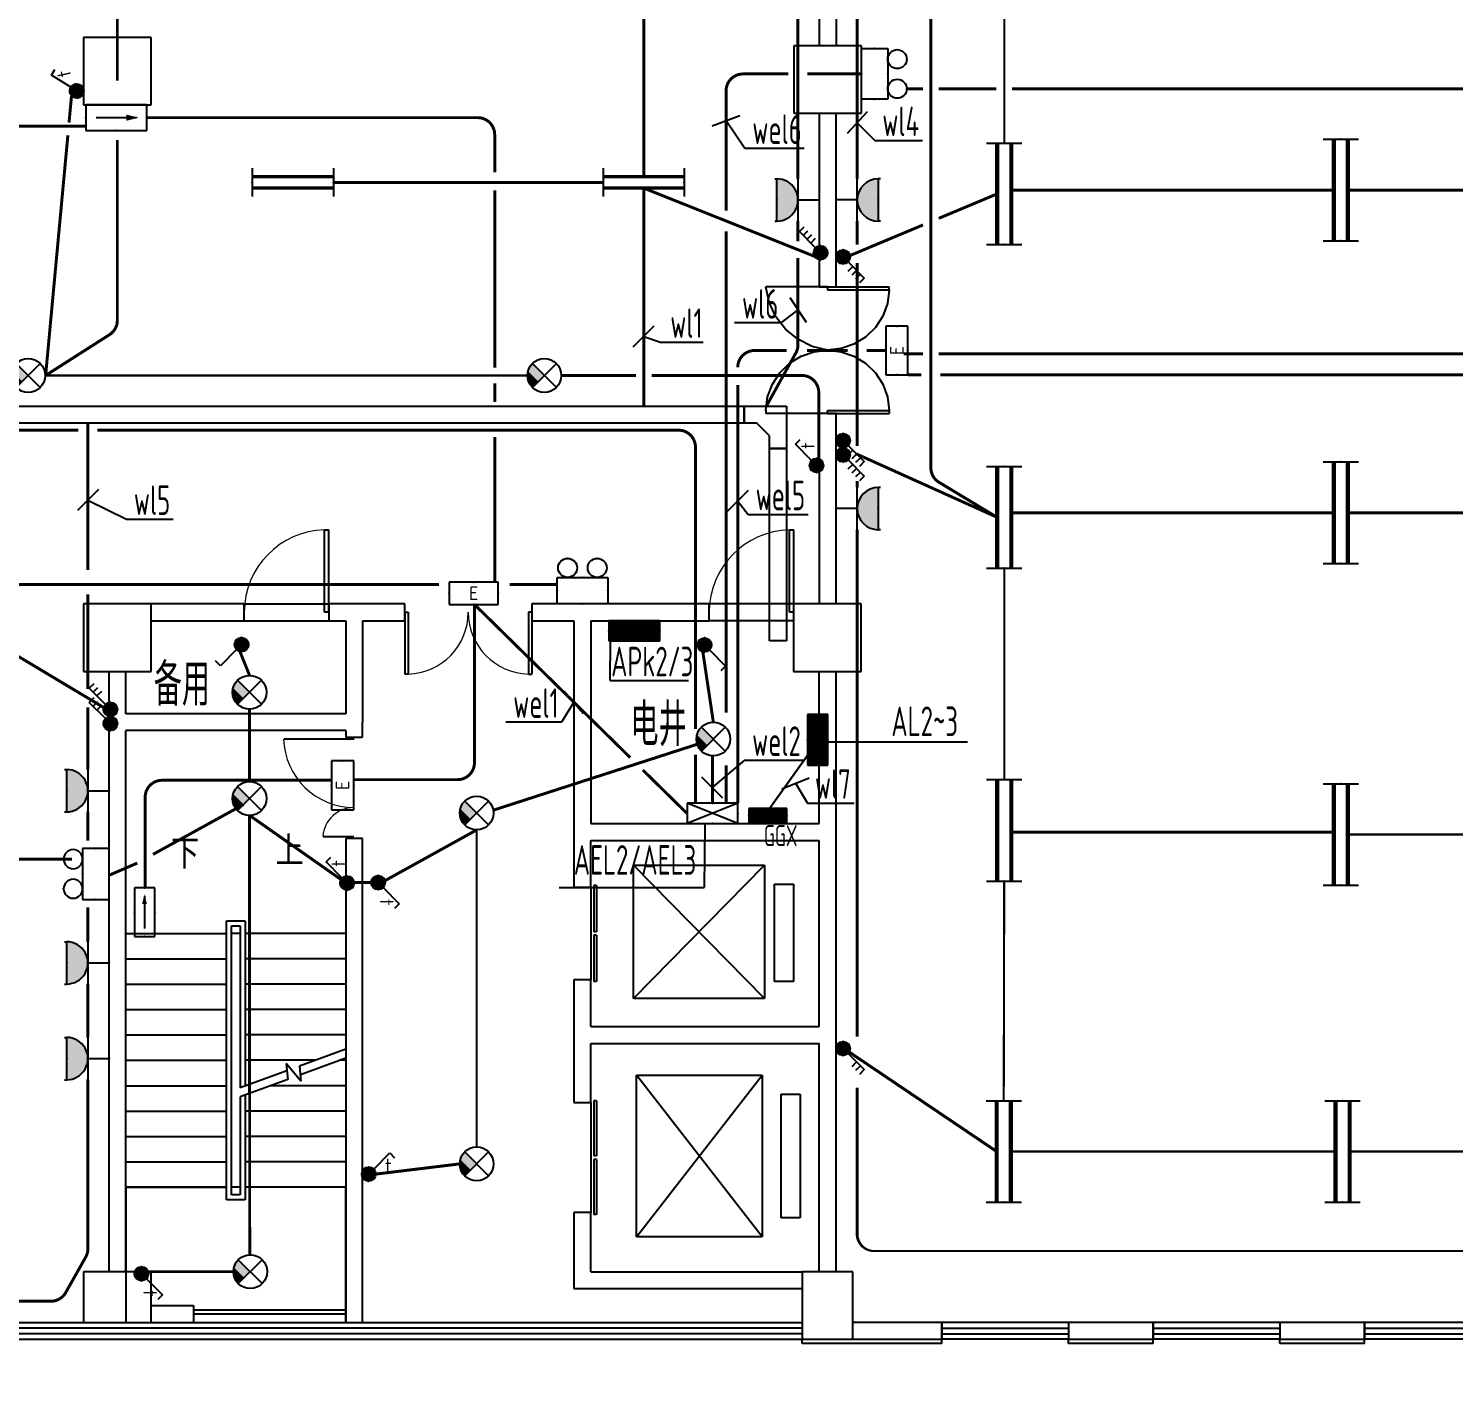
# Model space of a CAD drawing. Extents: x 2166032 to 5302137, y 581493 to 2416206.
# Drawn here: x 2490990 to 2507847, y 1124424 to 1140416 of the extents above; entities that cross this region are included whole.
import ezdxf
from ezdxf.enums import TextEntityAlignment as Align

# ---------------------------------------------------------------- set-up
doc = ezdxf.new("R2010")
doc.units = 0
doc.header["$LTSCALE"] = 1000
doc.header["$MEASUREMENT"] = 0
doc.linetypes.add('DASH', pattern=[0.35, 0.25, -0.1])
doc.linetypes.add('DASHEDX2', pattern=[1.5, 1, -0.5])
for name, color, linetype in [('3T_GLASS', 5, 'Continuous'), ('CABLETRAY', 4, 'Continuous'), ('COLUMN', 2, 'Continuous'), ('DIM-照明', 3, 'Continuous'), ('DIM-箱柜', 3, 'Continuous'), ('DIM_SYMB', 3, 'Continuous'), ('EQUIP-动力', 3, 'Continuous'), ('EQUIP-照明', 3, 'Continuous'), ('EQUIP-箱柜', 3, 'Continuous'), ('PUB_TEXT', 7, 'Continuous'), ('STAIR', 8, 'Continuous'), ('SURFACE', 8, 'Continuous'), ('TEL_TEXT', 7, 'Continuous'), ('WALL', 8, 'Continuous'), ('WINDOW', 8, 'Continuous'), ('WIRE-应急', 6, 'DASH'), ('WIRE-照明', 1, 'Continuous')]:
    doc.layers.add(name, color=color, linetype=linetype)
doc.styles.add('_TCH_DIM', font='tssdeng.shx', dxfattribs={"bigfont": 'tssdchn.shx'})
doc.styles.add('_TCH_LABEL', font='!tssdeng.shx', dxfattribs={"bigfont": '!tssdchn.shx'})
doc.styles.add('_TEL_DIM', font='@tssdeng.shx', dxfattribs={"width": 0.8, "height": 3.5, "bigfont": '!tssdchn.shx'})
doc.styles.get("Standard").update_dxf_attribs({"font": 'tssdeng.shx', "bigfont": 'tssdchn.shx'})
doc.styles.add('TSSD_REIN', font='tssdeng.shx', dxfattribs={"width": 0.7, "bigfont": 'tssdchn.shx'})

# ---------------------------------------------------------------- blocks, each defined once
blk = doc.blocks.new('*X38')
at = {"color": 0}
for p, q in [((-250, 33), (-83, 200)), ((-250, 68), (-118, 200)), ((-250, 104), (-154, 200)), ((-250, 139), (-189, 200)), ((-250, 174), (-224, 200)), ((-247, 0), (-47, 200)), ((-212, 0), (-12, 200)), ((-177, 0), (23, 200)), ((-141, 0), (59, 200)), ((-106, 0), (94, 200)), ((-71, 0), (129, 200)), ((-35, 0), (165, 200)), ((0, 0), (200, 200)), ((35, 0), (235, 200)), ((71, 0), (250, 179)), ((106, 0), (250, 144)), ((141, 0), (250, 109)), ((177, 0), (250, 73)), ((212, 0), (250, 38)), ((247, 0), (250, 3))]:
    blk.add_line(p, q, dxfattribs=at)
blk = doc.blocks.new('$equip$00001421')
for p, q in [((0.75, 0.6), (-0.75, 0.6)), ((-0.75, 0.6), (-0.75, 0)), ((0.75, 0), (0.75, 0.6)), ((-0.75, 0), (0.75, 0))]:
    blk.add_line(p, q)
at = {"const_width": 0.6}
blk.add_lwpolyline([(-0.75, 0.3), (0.75, 0.3)], dxfattribs=at)
for p in [(0, 0.6), (-0.75, 0.3), (0, 0), (0.75, 0.3)]:
    blk.add_point(p)
at = {"xscale": 0.00300000000061118, "yscale": 0.00300000000061118, "zscale": 0.003}
blk.add_blockref('*X38', (0, 0), dxfattribs=at)
at = {"style": '_TCH_LABEL', "flags": 9}
blk.add_attdef('A', (0, 0), '', height=0.00002, dxfattribs=at)
blk = doc.blocks.new('$equip$00001237')
for p, q in [((-0.5, 1.05), (-0.5, 1)), ((0.5, 1.05), (0.5, 1)), ((-0.5, 1), (0.5, 1)), ((0.5, 0.5), (-0.5, 0.5)), ((0, 0.5), (0, 0))]:
    blk.add_line(p, q)
blk.add_arc((0, 1), 0.5, 180, 0)
for p in [(0, 1), (-0.5, 0.5), (0.5, 0.5), (0, 0)]:
    blk.add_point(p)
for points in [[(0.433, 0.75), (-0.433, 0.75), (0.5, 1), (-0.5, 1)], [(0.25, 0.567), (-0.25, 0.567), (0.433, 0.75), (-0.433, 0.75)], [(0, 0.5), (0, 0.5), (0.25, 0.567), (-0.25, 0.567)]]:
    blk.add_solid(points)
at = {"flags": 9}
blk.add_attdef('A', (0, 0), '', height=0.00002, dxfattribs=at)
blk = doc.blocks.new('$equip$00001776')
for p, q in [((0.72, 0.66), (-0.72, 0.66)), ((-0.72, 0.66), (-0.72, 0)), ((0.72, 0), (0.72, 0.66)), ((-0.72, 0), (0.72, 0))]:
    blk.add_line(p, q)
for p in [(0, 0.66), (-0.72, 0.33), (0, 0), (0.72, 0.33)]:
    blk.add_point(p)
at = {"color": 7, "style": '_TEL_DIM'}
blk.add_attdef('$TEXT$', text='', height=0.4, dxfattribs=at).set_placement((0, 0.33), align=Align.MIDDLE_CENTER)
at = {"color": 7, "style": '_TEL_DIM', "flags": 1}
blk.add_attdef('A', text='', height=0.00002, dxfattribs=at).set_placement((0, 0), align=Align.MIDDLE_CENTER)
blk = doc.blocks.new('$equip_U$00000006')
at = {"color": 3}
for p, q in [((-0.6, 0.624), (0.6, 0.624)), ((-0.6, 0), (-0.6, 0.624)), ((0.6, 0.624), (0.6, 0)), ((0.6, 0), (-0.6, 0))]:
    blk.add_line(p, q, dxfattribs=at)
for centre in [(-0.35, 0.849), (0.35, 0.849)]:
    blk.add_circle(centre, 0.225, dxfattribs=at)
at = {"style": '_TEL_DIM', "flags": 1}
blk.add_attdef('A', text='', height=0.00002, dxfattribs=at).set_placement((0, 0), align=Align.MIDDLE_CENTER)
blk = doc.blocks.new('$equip_U$00000175(20081108-2321)')
for p in [(0, 0.624), (-0.6, 0.312), (0, 0), (0.6, 0.312)]:
    blk.add_point(p)
blk.add_blockref('$equip_U$00000006', (0, 0))
at = {"color": 7, "style": '_TEL_DIM', "flags": 1}
blk.add_attdef('A', text='', height=0.000025, dxfattribs=at).set_placement((0, 0), align=Align.MIDDLE_CENTER)
blk = doc.blocks.new('$equip_U$00000184(许虹剑)')
for p in [(-0.35, 1.074), (0.35, 1.074), (-0.6, 0.312), (0, 0), (0.6, 0.312)]:
    blk.add_point(p)
blk.add_blockref('$equip_U$00000175(20081108-2321)', (0, 0))
at = {"color": 7, "style": '_TEL_DIM', "flags": 1}
blk.add_attdef('A', text='', height=0.000025, dxfattribs=at).set_placement((0, 0), align=Align.MIDDLE_CENTER)
blk = doc.blocks.new('$equip_U$00000360(20081108-2321)')
at = {"ltscale": 5}
for p in [(-0.35, 1.074), (0.35, 1.074), (-0.6, 0.312), (0, 0), (0.6, 0.312)]:
    blk.add_point(p, dxfattribs=at)
blk.add_blockref('$equip_U$00000184(许虹剑)', (0, 0), dxfattribs=at)
at = {"color": 7, "style": '_TEL_DIM', "flags": 1}
blk.add_attdef('A', text='', height=0.000025, dxfattribs=at).set_placement((0, 0), align=Align.MIDDLE_CENTER)
blk = doc.blocks.new('$equip$00001160')
for p, q in [((-1.2, 0.417), (-1.2, -0.417)), ((1.2, 0.417), (1.2, -0.417)), ((-1.2, 0.167), (1.2, 0.167)), ((-1.2, -0.167), (1.2, -0.167))]:
    blk.add_line(p, q)
at = {"const_width": 0.1}
for points in [[(-1.2, 0.167), (1.2, 0.167)], [(-1.2, -0.167), (1.2, -0.167)]]:
    blk.add_lwpolyline(points, dxfattribs=at)
at = {"layer": 'EQUIP-照明'}
for p in [(-1.2, 0), (0, 0.167), (1.2, 0), (0, -0.167)]:
    blk.add_point(p, dxfattribs=at)
at = {"layer": 'EQUIP-照明', "flags": 9}
blk.add_attdef('A', (0, 0), '', height=0.00002, dxfattribs=at)
blk = doc.blocks.new('$equip$00001965')
for p, q in [((0.147, 0.356), (0.625, 0.833)), ((0.286, 0.494), (0.427, 0.353)), ((0.399, 0.607), (0.54, 0.466)), ((0.512, 0.72), (0.653, 0.579)), ((0.625, 0.833), (0.766, 0.692))]:
    blk.add_line(p, q)
blk.add_circle((0, 0.208), 0.208)
for p in [(-0.208, 0.208), (0, 0.417), (0, 0), (0.208, 0.208)]:
    blk.add_point(p)
for points in [[(-0.18, 0.312), (0.18, 0.312), (-0.208, 0.208), (0.208, 0.208)], [(-0.18, 0.104), (0.18, 0.104), (-0.208, 0.208), (0.208, 0.208)], [(-0.104, 0.389), (0.104, 0.389), (-0.18, 0.312), (0.18, 0.312)], [(-0.104, 0.028), (0.104, 0.028), (-0.18, 0.104), (0.18, 0.104)], [(0, 0.417), (0, 0.417), (-0.104, 0.389), (0.104, 0.389)], [(0, 0), (0, 0), (-0.104, 0.028), (0.104, 0.028)]]:
    blk.add_solid(points)
at = {"layer": 'TEL_TEXT', "style": '_TEL_DIM', "flags": 1}
blk.add_attdef('A', text='', height=0.00002, dxfattribs=at).set_placement((0, 0), align=Align.MIDDLE_CENTER)
blk = doc.blocks.new('$equip$00001964')
for p, q in [((0.147, 0.356), (0.625, 0.833)), ((0.399, 0.607), (0.54, 0.466)), ((0.512, 0.72), (0.653, 0.579)), ((0.625, 0.833), (0.766, 0.692))]:
    blk.add_line(p, q)
blk.add_circle((0, 0.208), 0.208)
for p in [(-0.208, 0.208), (0, 0.417), (0, 0), (0.208, 0.208)]:
    blk.add_point(p)
for points in [[(-0.18, 0.313), (0.18, 0.313), (-0.208, 0.208), (0.208, 0.208)], [(-0.18, 0.104), (0.18, 0.104), (-0.208, 0.208), (0.208, 0.208)], [(-0.104, 0.389), (0.104, 0.389), (-0.18, 0.313), (0.18, 0.313)], [(-0.104, 0.028), (0.104, 0.028), (-0.18, 0.104), (0.18, 0.104)], [(0, 0.417), (0, 0.417), (-0.104, 0.389), (0.104, 0.389)], [(0, 0), (0, 0), (-0.104, 0.028), (0.104, 0.028)]]:
    blk.add_solid(points)
at = {"layer": 'TEL_TEXT', "style": '_TEL_DIM', "flags": 1}
blk.add_attdef('A', text='', height=0.00002, dxfattribs=at).set_placement((0, 0), align=Align.MIDDLE_CENTER)
blk = doc.blocks.new('$equip$00001190')
for p, q in [((-0.354, 0.354), (0.354, -0.354)), ((-0.354, -0.354), (0.354, 0.354))]:
    blk.add_line(p, q)
blk.add_circle((0, 0), 0.5)
for points in [[(-0.177, -0.177), (-0.483, 0.129), (0, 0), (-0.354, 0.354)], [(-0.306, -0.306), (-0.483, -0.129), (-0.177, -0.177), (-0.483, 0.129)], [(-0.354, -0.354), (-0.354, -0.354), (-0.306, -0.306), (-0.483, -0.129)]]:
    blk.add_solid(points)
at = {"flags": 9}
blk.add_attdef('A', (0, 0), '', height=0.00002, dxfattribs=at)
blk = doc.blocks.new('$equip$00001424')
for p, q in [((-0.75, 0), (0.75, 0.6)), ((-0.75, 0.6), (0.75, 0)), ((0.75, 0.6), (-0.75, 0.6)), ((-0.75, 0.6), (-0.75, 0)), ((0.75, 0), (0.75, 0.6)), ((-0.75, 0), (0.75, 0))]:
    blk.add_line(p, q)
for p in [(0, 0.6), (-0.75, 0.3), (0, 0), (0.75, 0.3)]:
    blk.add_point(p)
at = {"style": '_TCH_LABEL', "flags": 9}
blk.add_attdef('A', (0, 0), '', height=0.00002, dxfattribs=at)
blk = doc.blocks.new('$equip$00001822')
for p, q in [((0.147, 0.356), (0.625, 0.833)), ((0.625, 0.833), (0.766, 0.692))]:
    blk.add_line(p, q)
blk.add_circle((0, 0.208), 0.208)
for p in [(-0.208, 0.208), (-0.015, 0.001), (0, 0.417), (0.208, 0.208)]:
    blk.add_point(p)
for points in [[(-0.18, 0.313), (0.18, 0.313), (-0.208, 0.208), (0.208, 0.208)], [(-0.18, 0.104), (0.18, 0.104), (-0.208, 0.208), (0.208, 0.208)], [(-0.104, 0.389), (0.104, 0.389), (-0.18, 0.313), (0.18, 0.313)], [(-0.104, 0.028), (0.104, 0.028), (-0.18, 0.104), (0.18, 0.104)], [(0, 0.417), (0, 0.417), (-0.104, 0.389), (0.104, 0.389)], [(0, 0), (0, 0), (-0.104, 0.028), (0.104, 0.028)]]:
    blk.add_solid(points)
at = {"color": 7, "style": '_TEL_DIM'}
blk.add_attdef('$TEXT$', text='', height=0.4, dxfattribs=at).set_placement((0.581, 0.465), align=Align.MIDDLE_CENTER)
at = {"color": 7, "style": '_TEL_DIM', "flags": 1}
blk.add_attdef('A', text='', height=0.00002, dxfattribs=at).set_placement((0, 0), align=Align.MIDDLE_CENTER)
blk = doc.blocks.new('$equip$00001962')
for p, q in [((0.147, 0.356), (0.625, 0.833)), ((0.625, 0.833), (0.766, 0.692))]:
    blk.add_line(p, q)
blk.add_circle((0, 0.208), 0.208)
for p in [(-0.208, 0.208), (0, 0.417), (0, 0), (0.208, 0.208)]:
    blk.add_point(p)
for points in [[(-0.18, 0.313), (0.18, 0.313), (-0.208, 0.208), (0.208, 0.208)], [(-0.18, 0.104), (0.18, 0.104), (-0.208, 0.208), (0.208, 0.208)], [(-0.104, 0.389), (0.104, 0.389), (-0.18, 0.313), (0.18, 0.313)], [(-0.104, 0.028), (0.104, 0.028), (-0.18, 0.104), (0.18, 0.104)], [(0, 0.417), (0, 0.417), (-0.104, 0.389), (0.104, 0.389)], [(0, 0), (0, 0), (-0.104, 0.028), (0.104, 0.028)]]:
    blk.add_solid(points)
at = {"layer": 'TEL_TEXT', "style": '_TEL_DIM', "flags": 1}
blk.add_attdef('A', text='', height=0.00002, dxfattribs=at).set_placement((0, 0), align=Align.MIDDLE_CENTER)
blk = doc.blocks.new('$equip$00001687')
for p, q in [((0.72, 0.6), (-0.72, 0.6)), ((-0.72, 0.6), (-0.72, 0)), ((0.72, 0), (0.72, 0.6)), ((-0.72, 0), (0.72, 0))]:
    blk.add_line(p, q)
at = {"color": 7}
blk.add_line((-0.48, 0.3), (0.48, 0.3), dxfattribs=at)
for p in [(0, 0.6), (-0.72, 0.3), (0, 0), (0.72, 0.3)]:
    blk.add_point(p)
blk.add_solid([(0.24, 0.228), (0.528, 0.3), (0.24, 0.372)])
at = {"layer": 'TEL_TEXT', "style": '_TEL_DIM', "flags": 1}
blk.add_attdef('A', text='', height=0.00002, dxfattribs=at).set_placement((0, 0), align=Align.MIDDLE_CENTER)
blk = doc.blocks.new('$equip$00001686')
for p, q in [((0.72, 0.6), (-0.72, 0.6)), ((-0.72, 0.6), (-0.72, 0)), ((0.72, 0), (0.72, 0.6)), ((-0.72, 0), (0.72, 0))]:
    blk.add_line(p, q)
at = {"color": 7}
blk.add_line((-0.48, 0.3), (0.48, 0.3), dxfattribs=at)
for p in [(0, 0.6), (-0.72, 0.3), (0, 0), (0.72, 0.3)]:
    blk.add_point(p)
blk.add_solid([(-0.24, 0.228), (-0.528, 0.3), (-0.24, 0.372)])
at = {"layer": 'TEL_TEXT', "style": '_TEL_DIM', "flags": 1}
blk.add_attdef('A', text='', height=0.00002, dxfattribs=at).set_placement((0, 0), align=Align.MIDDLE_CENTER)
blk = doc.blocks.new('$DorLib2D$00000001')
for p, q in [((0.45, 0.975), (0.5, 0.975)), ((0.45, 0), (0.45, 0.975)), ((0.5, 0), (0.5, 0.975)), ((0.5, 0), (0.45, 0))]:
    blk.add_line(p, q)
at = {"lineweight": 13}
blk.add_arc((0.475, 0), 0.975, 91.4693, 180, dxfattribs=at)
blk = doc.blocks.new('$DorLib2D$00000141')
at = {"color": 0}
for points in [[(-0.5, 0), (-0.5, 0.487)], [(-0.475, 0.487), (-0.5, 0.487)], [(-0.475, 0), (-0.475, 0.487)], [(-0.369, 0.473), (-0.475, 0.487)], [(-0.268, 0.435), (-0.369, 0.473)], [(0.369, 0.473), (0.268, 0.435)], [(0.475, 0.487), (0.369, 0.473)], [(0.475, 0), (0.475, 0.487)], [(0.475, 0.487), (0.5, 0.487)], [(0.5, 0), (0.5, 0.487)], [(-0.178, 0.377), (-0.268, 0.435)], [(-0.103, 0.3), (-0.178, 0.377)], [(0.178, 0.377), (0.103, 0.3)], [(0.268, 0.435), (0.178, 0.377)], [(-0.047, 0.208), (-0.103, 0.3)], [(0.103, 0.3), (0.047, 0.208)], [(-0.012, 0.107), (-0.047, 0.208)], [(0.047, 0.208), (0.012, 0.107)], [(0, 0), (-0.012, 0.107)], [(-0.012, -0.107), (0, 0)], [(0.012, 0.107), (0, 0)], [(-0.5, 0), (-0.475, 0)], [(0.5, 0), (0.475, 0)]]:
    blk.add_lwpolyline(points, dxfattribs=at)
at = {"color": 0, "linetype": 'DASHEDX2'}
for points in [[(0, 0), (0.03, -0.122), (0.086, -0.234), (0.165, -0.331), (0.264, -0.408), (0.378, -0.461), (0.5, -0.488)], [(-0.5, 0), (-0.5, -0.488)], [(-0.047, -0.208), (-0.012, -0.107)], [(0.5, 0), (0.5, -0.488)], [(-0.103, -0.3), (-0.047, -0.208)], [(-0.178, -0.377), (-0.103, -0.3)], [(-0.369, -0.473), (-0.268, -0.435)], [(-0.268, -0.435), (-0.178, -0.377)], [(-0.475, -0.488), (-0.5, -0.488)], [(-0.475, -0.487), (-0.369, -0.473)]]:
    blk.add_lwpolyline(points, dxfattribs=at)
blk = doc.blocks.new('$DorLib2D$00000002')
for p, q in [((-0.5, 0), (-0.5, 0.4875)), ((-0.475, 0.4875), (-0.5, 0.4875)), ((-0.475, 0), (-0.475, 0.4875)), ((0.475, 0), (0.475, 0.4875)), ((0.475, 0.4875), (0.5, 0.4875)), ((0.5, 0), (0.5, 0.4875)), ((-0.5, 0), (-0.475, 0)), ((0.5, 0), (0.475, 0))]:
    blk.add_line(p, q)
at = {"lineweight": 13}
for centre, start, end in [((-0.4875, 0), 0, 88.53072), ((0.4875, 0), 91.46928, 180)]:
    blk.add_arc(centre, 0.4875, start, end, dxfattribs=at)
blk = doc.blocks.new('$TCHSYS$WIN2D')
for p, q in [((-0.5, 0.5), (0.5, 0.5)), ((-0.5, 0.5), (-0.5, -0.5)), ((0.5, 0.5), (0.5, -0.5)), ((0.5, 0.16667), (-0.5, 0.16667)), ((0.5, -0.16667), (-0.5, -0.16667)), ((-0.5, -0.5), (0.5, -0.5))]:
    blk.add_line(p, q)
blk = doc.blocks.new('$TCHSYS$LDOR22D')
for p, q in [((-0.517, 0.833), (-0.017, 0.833)), ((-0.517, 0.833), (-0.517, 0.667)), ((-0.017, 0.833), (-0.017, 0.667)), ((0.017, 0.833), (0.017, 0.667)), ((0.017, 0.833), (0.517, 0.833)), ((0.517, 0.833), (0.517, 0.667)), ((-0.517, 0.667), (-0.017, 0.667)), ((0.017, 0.667), (0.517, 0.667)), ((-0.5, 0.5), (0.5, 0.5))]:
    blk.add_line(p, q)
blk = doc.blocks.new('$DorLib2D$00000025')
at = {"const_width": 0.02}
for points in [[(0.481, -0.001), (0.481, 0.691)], [(-0.481, 0.001), (-0.481, 0.308)]]:
    blk.add_lwpolyline(points, dxfattribs=at)
at = {"lineweight": 13}
for centre, radius, start, end in [((0.505, -0.002), 0.699, 91.9397, 179.7238), ((-0.501, 0.003), 0.307, 359.7899, 85.7508)]:
    blk.add_arc(centre, radius, start, end, dxfattribs=at)

msp = doc.modelspace()

# ---------------------------------------------------------------- linework, layer by layer
for q in [(2497874.4, 1133171.3), (2498797.7, 1132704)]:
    msp.add_line((2497871.3, 1132704), q)
msp.add_circle((2604640.5, 1020101.3), 438608.5)
at = {"layer": '3T_GLASS'}
for points in [[(2492942.8, 1125261.3), (2494742.8, 1125261.3)], [(2492942.8, 1125211.3), (2494742.8, 1125211.3)]]:
    msp.add_lwpolyline(points, dxfattribs=at)
at = {"layer": 'CABLETRAY'}
for p, q in [((2476333.1, 1135948), (2499455.7, 1135948)), ((2499455.7, 1135948), (2499455.7, 1135748)), ((2499455.7, 1135948), (2499955.7, 1135948)), ((2499455.7, 1135748), (2499455.7, 1135948)), ((2499955.7, 1135948), (2499955.7, 1135448)), ((2499455.7, 1135748), (2476333.1, 1135748)), ((2499605.7, 1135748), (2499455.7, 1135748)), ((2499755.7, 1135598), (2499605.7, 1135748)), ((2499755.7, 1135448), (2499755.7, 1135598)), ((2499755.7, 1135448), (2499955.7, 1135448)), ((2499755.7, 1133173.8), (2499755.7, 1135448)), ((2499955.7, 1135448), (2499755.7, 1135448)), ((2499955.7, 1135448), (2499955.7, 1133173.8)), ((2499955.7, 1133173.8), (2499755.7, 1133173.8))]:
    msp.add_line(p, q, dxfattribs=at)
at = {"layer": 'COLUMN'}
for p, q in [((2492442.8, 1140311.3), (2491642.8, 1140311.3)), ((2491642.8, 1140311.3), (2491642.8, 1139511.3)), ((2492442.8, 1139511.3), (2492442.8, 1140311.3)), ((2500842.8, 1140211.3), (2500042.8, 1140211.3)), ((2500042.8, 1140211.3), (2500042.8, 1139412.7)), ((2500842.8, 1139412.7), (2500842.8, 1140211.3)), ((2491642.8, 1139511.3), (2492442.8, 1139511.3)), ((2500042.8, 1139412.7), (2500842.8, 1139412.7)), ((2492441.2, 1133611.3), (2491641.2, 1133611.3)), ((2491641.2, 1133611.3), (2491641.2, 1132811.3)), ((2492441.2, 1132811.3), (2492441.2, 1133611.3)), ((2500841.2, 1133611.3), (2500041.2, 1133611.3)), ((2500041.2, 1133611.3), (2500041.2, 1132811.3)), ((2500841.2, 1132811.3), (2500841.2, 1133611.3)), ((2491641.2, 1132811.3), (2492441.2, 1132811.3)), ((2500041.2, 1132811.3), (2500841.2, 1132811.3)), ((2492442.8, 1125711.3), (2491642.8, 1125711.3)), ((2491642.8, 1125711.3), (2491642.8, 1125111.3)), ((2492442.8, 1125111.3), (2492442.8, 1125711.3)), ((2500741.2, 1125711.3), (2500141.2, 1125711.3)), ((2500141.2, 1125711.3), (2500141.2, 1124911.3)), ((2500741.2, 1124911.3), (2500741.2, 1125711.3)), ((2491642.8, 1125111.3), (2492442.8, 1125111.3)), ((2500141.2, 1124911.3), (2500741.2, 1124911.3))]:
    msp.add_line(p, q, dxfattribs=at)
at = {"layer": 'DIM-照明'}
for p, q in [((2499078.3, 1139266), (2499406.2, 1139388.4)), ((2500912.6, 1139429.6), (2500673, 1139174.5)), ((2499997.6, 1137235.7), (2500187.9, 1136942)), ((2498144, 1136650.3), (2498391.5, 1136897.8)), ((2491816.5, 1134962.4), (2491569, 1134714.9)), ((2499503.9, 1134950.6), (2499256.4, 1134703.2)), ((2497328.1, 1132578.2), (2497557.4, 1132313.8)), ((2499203.9, 1131312.6), (2498956.4, 1131560.1)), ((2499902.4, 1131423.3), (2500227, 1131554.2))]:
    msp.add_line(p, q, dxfattribs=at)
for points in [[(2499242.3, 1139327.2), (2499465, 1138999.4)], [(2500792.8, 1139302), (2501002.6, 1139092.2)], [(2501002.6, 1139092.2), (2501565.3, 1139092.2)], [(2499465, 1138999.4), (2500165.5, 1138999.4)], [(2500092.8, 1137088.9), (2499888.8, 1136933.2)], [(2499888.8, 1136933.2), (2499343.3, 1136933.2)], [(2498267.8, 1136774.1), (2498468.4, 1136705.9)], [(2498468.4, 1136705.9), (2498970.7, 1136705.9)], [(2491692.8, 1134838.6), (2492148.6, 1134612.2)], [(2499380.1, 1134826.9), (2499504.2, 1134667.5)], [(2499504.2, 1134667.5), (2500213.4, 1134667.5)], [(2492148.6, 1134612.2), (2492702.7, 1134612.2)], [(2497442.8, 1132446), (2497293.7, 1132211.2)], [(2497293.7, 1132211.2), (2496636.3, 1132211.2)], [(2499080.1, 1131436.4), (2499462.8, 1131761.3)], [(2499462.8, 1131761.3), (2500171.9, 1131761.3)], [(2500064.7, 1131488.8), (2500205, 1131253.9)], [(2500205, 1131253.9), (2500759, 1131253.9)]]:
    msp.add_lwpolyline(points, dxfattribs=at)
at = {"layer": 'DIM-箱柜'}
for p, q in [((2500443.5, 1131976.7), (2501022.9, 1131976.7)), ((2501022.9, 1131976.7), (2502096.5, 1131976.7)), ((2498992.8, 1131011.3), (2498984.3, 1130255.6)), ((2497266.1, 1130255.6), (2498984.3, 1130255.6))]:
    msp.add_line(p, q, dxfattribs=at)
at = {"layer": 'DIM_SYMB'}
for points in [[(2492817.8, 1130427.7, 0, 0, 0), (2492817.8, 1126380.3, 0, 0, 0), (2494067.8, 1126380.3, 0, 0, 0), (2494067.8, 1127960.3, 80, 0, 0), (2494067.8, 1128260.3, 0, 0, 0)], [(2494067.8, 1130465, 0, 0, 0), (2494067.8, 1129265, 80, 0, 0), (2494067.8, 1128965, 0, 0, 0)]]:
    msp.add_lwpolyline(points, format="xyseb", dxfattribs=at)
at = {"layer": 'STAIR'}
for p, q in [((2498148.6, 1128944.3), (2498148.6, 1130519.3)), ((2498148.6, 1130519.3), (2499698.6, 1130519.3)), ((2499698.6, 1128944.3), (2498148.6, 1130519.3)), ((2498148.6, 1128944.3), (2499698.6, 1130519.3)), ((2499698.6, 1130519.3), (2499698.6, 1128944.3)), ((2499813.9, 1129144.3), (2499813.9, 1130294.3)), ((2499813.9, 1130294.3), (2500038.9, 1130294.3)), ((2500038.9, 1130294.3), (2500038.9, 1129144.3)), ((2493332.8, 1129861.3), (2493552.8, 1129861.3)), ((2493332.8, 1126561.3), (2493332.8, 1129861.3)), ((2493392.8, 1129801.3), (2493492.8, 1129801.3)), ((2493392.8, 1126621.3), (2493392.8, 1129801.3)), ((2493492.8, 1129801.3), (2493492.8, 1127885)), ((2493552.8, 1129861.3), (2493552.8, 1127907.1)), ((2492142.8, 1126711.3), (2492142.8, 1129711.3)), ((2492142.8, 1129711.3), (2493332.8, 1129711.3)), ((2493392.8, 1126711.3), (2493392.8, 1129711.3)), ((2493492.8, 1129711.3), (2493392.8, 1129711.3)), ((2493492.8, 1129711.3), (2493492.8, 1127885)), ((2494742.8, 1129711.3), (2493552.8, 1129711.3)), ((2494742.8, 1129711.3), (2494742.8, 1128344.2)), ((2492142.8, 1129411.3), (2493332.8, 1129411.3)), ((2494742.8, 1129411.3), (2493552.8, 1129411.3)), ((2492142.8, 1129111.3), (2493332.8, 1129111.3)), ((2494742.8, 1129111.3), (2493552.8, 1129111.3)), ((2500038.9, 1129144.3), (2499813.9, 1129144.3)), ((2499698.6, 1128944.3), (2498148.6, 1128944.3)), ((2492142.8, 1128811.3), (2493332.8, 1128811.3)), ((2494742.8, 1128811.3), (2493552.8, 1128811.3)), ((2492142.8, 1128511.3), (2493332.8, 1128511.3)), ((2494742.8, 1128511.3), (2493552.8, 1128511.3)), ((2494742.8, 1128344.2), (2494197.4, 1128143.9)), ((2492142.8, 1128211.3), (2493332.8, 1128211.3)), ((2494047.5, 1128088.8), (2493492.8, 1127885)), ((2494381.1, 1128211.3), (2493552.8, 1128211.3)), ((2494213.5, 1127966.2), (2494040, 1128171.7)), ((2494040, 1128171.7), (2494056.8, 1127985.7)), ((2494197.4, 1128143.9), (2494213.5, 1127966.2)), ((2494742.8, 1128237.6), (2494206.8, 1128040.8)), ((2494742.8, 1128211.3), (2494671.2, 1128211.3)), ((2494742.8, 1128237.6), (2494742.8, 1126711.3)), ((2492142.8, 1127911.3), (2493332.8, 1127911.3)), ((2494056.8, 1127985.7), (2493492.8, 1127778.5)), ((2493564.4, 1127911.3), (2493552.8, 1127911.3)), ((2494742.8, 1127911.3), (2493854.4, 1127911.3)), ((2498183.3, 1126122), (2498183.3, 1128034.9)), ((2498183.3, 1128034.9), (2499667.8, 1128034.9)), ((2499667.8, 1126122), (2498183.3, 1128034.9)), ((2498183.3, 1126122), (2499667.8, 1128034.9)), ((2499667.8, 1128034.9), (2499667.8, 1126122)), ((2493492.8, 1127778.5), (2493492.8, 1126711.3)), ((2493492.8, 1127778.5), (2493492.8, 1126621.3)), ((2493552.8, 1127800.5), (2493552.8, 1126561.3)), ((2499892.8, 1126347), (2499892.8, 1127809.9)), ((2499892.8, 1127809.9), (2500117.8, 1127809.9)), ((2500117.8, 1127809.9), (2500117.8, 1126347)), ((2492142.8, 1127611.3), (2493332.8, 1127611.3)), ((2494742.8, 1127611.3), (2493552.8, 1127611.3)), ((2492142.8, 1127311.3), (2493332.8, 1127311.3)), ((2494742.8, 1127311.3), (2493552.8, 1127311.3)), ((2492142.8, 1127011.3), (2493332.8, 1127011.3)), ((2494742.8, 1127011.3), (2493552.8, 1127011.3)), ((2492142.8, 1126711.3), (2493332.8, 1126711.3)), ((2492142.8, 1126711.3), (2492142.8, 1125111.3)), ((2493332.8, 1126711.3), (2492142.8, 1126711.3)), ((2493552.8, 1126561.3), (2493332.8, 1126561.3)), ((2493492.8, 1126711.3), (2493392.8, 1126711.3)), ((2493492.8, 1126621.3), (2493392.8, 1126621.3)), ((2494742.8, 1126711.3), (2493552.8, 1126711.3)), ((2494742.8, 1126711.3), (2493552.8, 1126711.3)), ((2494742.8, 1125111.3), (2494742.8, 1126711.3)), ((2500117.8, 1126347), (2499892.8, 1126347)), ((2499667.8, 1126122), (2498183.3, 1126122)), ((2492142.8, 1125111.3), (2494742.8, 1125111.3))]:
    msp.add_line(p, q, dxfattribs=at)
at = {"layer": 'SURFACE'}
for p, q in [((2500142.5, 1124861.3), (2500142.5, 1124911.3)), ((2501792.8, 1124861.3), (2501792.8, 1124911.3)), ((2503292.8, 1124861.3), (2503292.8, 1124911.3)), ((2504292.8, 1124861.3), (2504292.8, 1124911.3)), ((2505792.8, 1124861.3), (2505792.8, 1124911.3)), ((2506792.8, 1124861.3), (2506792.8, 1124911.3)), ((2500442.8, 1124861.3), (2500142.5, 1124861.3)), ((2501792.8, 1124861.3), (2500442.8, 1124861.3)), ((2504292.8, 1124861.3), (2503292.8, 1124861.3)), ((2506792.8, 1124861.3), (2505792.8, 1124861.3))]:
    msp.add_line(p, q, dxfattribs=at)
at = {"layer": 'WALL'}
for p, q in [((2500342.8, 1146711.3), (2500342.8, 1140211.3)), ((2500542.8, 1146711.3), (2500542.8, 1140211.3)), ((2500342.8, 1139412.7), (2500342.8, 1137361.3)), ((2500542.8, 1137361.3), (2500542.8, 1139412.7)), ((2500342.8, 1137361.3), (2500542.8, 1137361.3)), ((2500542.8, 1135861.3), (2500342.8, 1135861.3)), ((2500342.8, 1135861.3), (2500342.8, 1133611.3)), ((2500542.8, 1133611.3), (2500542.8, 1135861.3)), ((2493542.8, 1133611.3), (2492441.2, 1133611.3)), ((2493542.8, 1133411.3), (2493542.8, 1133611.3)), ((2494842.8, 1133611.3), (2494542.8, 1133611.3)), ((2494542.8, 1133611.3), (2494542.8, 1133411.3)), ((2495442.8, 1133611.3), (2494842.8, 1133611.3)), ((2495442.8, 1133411.3), (2495442.8, 1133611.3)), ((2497542.8, 1133611.3), (2496942.8, 1133611.3)), ((2496942.8, 1133611.3), (2496942.8, 1133411.3)), ((2499042.8, 1133611.3), (2497542.8, 1133611.3)), ((2499042.8, 1133411.3), (2499042.8, 1133611.3)), ((2492441.2, 1133411.3), (2493542.8, 1133411.3)), ((2494542.8, 1133411.3), (2494742.8, 1133411.3)), ((2494742.8, 1133411.3), (2494742.8, 1132311.5)), ((2494942.8, 1133411.3), (2494942.8, 1132211.5)), ((2494942.8, 1133411.3), (2495442.8, 1133411.3)), ((2496942.8, 1133411.3), (2497442.8, 1133411.3)), ((2497442.8, 1133411.3), (2497442.8, 1130911.3)), ((2497642.8, 1133411.3), (2499042.8, 1133411.3)), ((2497642.8, 1133411.3), (2497642.8, 1131011.3)), ((2491942.8, 1132211.5), (2491942.8, 1132811.3)), ((2492142.8, 1132311.5), (2492142.8, 1132811.3)), ((2500342.8, 1131011.3), (2500342.8, 1132811.3)), ((2500542.8, 1130911.3), (2500542.8, 1132811.3)), ((2494742.8, 1132311.5), (2492142.8, 1132311.5)), ((2491942.8, 1125711.3), (2491942.8, 1132211.5)), ((2494942.8, 1132033.2), (2494942.8, 1132211.5)), ((2492142.8, 1125711.3), (2492142.8, 1132111.5)), ((2494742.8, 1132111.5), (2492142.8, 1132111.5)), ((2494742.8, 1132111.5), (2494742.8, 1132033.2)), ((2494742.8, 1132033.2), (2494942.8, 1132033.2)), ((2497642.8, 1131011.3), (2500342.8, 1131011.3)), ((2494942.8, 1130833.2), (2494742.8, 1130833.2)), ((2494742.8, 1130833.2), (2494742.8, 1125111.3)), ((2494942.8, 1125111.3), (2494942.8, 1130833.2)), ((2497442.8, 1130911.3), (2497442.8, 1130261.3)), ((2497642.8, 1130811.3), (2500342.8, 1130811.3)), ((2497642.8, 1130261.3), (2497642.8, 1130811.3)), ((2500342.8, 1128611.3), (2500342.8, 1130811.3)), ((2500542.8, 1128511.3), (2500542.8, 1130911.3)), ((2497442.8, 1130261.3), (2497642.8, 1130261.3)), ((2497642.8, 1129161.3), (2497442.8, 1129161.3)), ((2497442.8, 1129161.3), (2497442.8, 1128511.3)), ((2497642.8, 1128611.3), (2497642.8, 1129161.3)), ((2497642.8, 1128611.3), (2500342.8, 1128611.3)), ((2497442.8, 1128511.3), (2497442.8, 1127711.3)), ((2497642.8, 1128411.3), (2500342.8, 1128411.3)), ((2497642.8, 1127711.3), (2497642.8, 1128411.3)), ((2500342.8, 1125711.3), (2500342.8, 1128411.3)), ((2500542.8, 1125711.3), (2500542.8, 1128511.3)), ((2497442.8, 1127711.3), (2497642.8, 1127711.3)), ((2497642.8, 1126411.3), (2497442.8, 1126411.3)), ((2497442.8, 1126411.3), (2497442.8, 1125511.3)), ((2497642.8, 1125711.3), (2497642.8, 1126411.3)), ((2497642.8, 1125711.3), (2500141.2, 1125711.3)), ((2497442.8, 1125511.3), (2500141.2, 1125511.3)), ((2492442.8, 1125311.3), (2492942.8, 1125311.3)), ((2492942.8, 1125311.3), (2492942.8, 1125111.3)), ((2492442.8, 1125111.3), (2492942.8, 1125111.3)), ((2494742.8, 1125111.3), (2494942.8, 1125111.3)), ((2501792.8, 1125111.3), (2500741.2, 1125111.3)), ((2501792.8, 1124911.3), (2501792.8, 1125111.3)), ((2504292.8, 1125111.3), (2503292.8, 1125111.3)), ((2503292.8, 1125111.3), (2503292.8, 1124911.3)), ((2504292.8, 1124911.3), (2504292.8, 1125111.3)), ((2506792.8, 1125111.3), (2505792.8, 1125111.3)), ((2505792.8, 1125111.3), (2505792.8, 1124911.3)), ((2506792.8, 1124911.3), (2506792.8, 1125111.3)), ((2500741.2, 1124911.3), (2501792.8, 1124911.3)), ((2503292.8, 1124911.3), (2504292.8, 1124911.3)), ((2505792.8, 1124911.3), (2506792.8, 1124911.3))]:
    msp.add_line(p, q, dxfattribs=at)
at = {"layer": 'WINDOW'}
for p, q in [((2493542.8, 1133611.3), (2494542.8, 1133611.3)), ((2500042.8, 1133611.3), (2499042.8, 1133611.3)), ((2493542.8, 1133411.3), (2494542.8, 1133411.3)), ((2500042.8, 1133411.3), (2499042.8, 1133411.3))]:
    msp.add_line(p, q, dxfattribs=at)
at = {"layer": 'WIRE-应急', "linetype": 'DASH', "const_width": 35}
for points in [[(2492041.2, 1146399.2), (2492041.2, 1139799.7)], [(2500842.8, 1139878.3), (2500205.3, 1139878.3)], [(2501379.7, 1139703.3), (2501572.4, 1139703.3)], [(2501757.4, 1139703.3), (2502440.1, 1139703.3)], [(2502625.1, 1139703.3), (2511779.5, 1139703.3)], [(2491469.9, 1139303.7), (2491499.2, 1139620)], [(2489980.3, 1139261.3), (2491669.5, 1139261.3)], [(2491192.8, 1136312), (2491456, 1139153)], [(2496505.1, 1138502.6), (2496505.1, 1136404.5)], [(2499242.3, 1132323.8), (2499242.3, 1138017.9)], [(2500680.3, 1136607.1), (2500200.4, 1136607.1)], [(2501130.1, 1136607.1), (2500905.3, 1136607.1)], [(2501342.1, 1136567.1), (2501572.4, 1136567.1)], [(2501394.1, 1136319.1), (2501552.4, 1136319.1)], [(2496505.1, 1136219.5), (2496505.1, 1135996.8)], [(2497292.8, 1136312), (2498175.3, 1136312)], [(2499380.1, 1131251.3), (2499380.1, 1136199.5)], [(2491580.3, 1135664.6), (2490107.7, 1135664.6)], [(2496505.1, 1135583.2), (2496505.1, 1133867.4)], [(2490087.7, 1133837.7), (2495846.9, 1133839.4)], [(2496680.9, 1133839.6), (2497230.8, 1133839.8)], [(2496265.4, 1133603.4), (2498109.2, 1131790.9)], [(2493605.3, 1132764.4), (2493489.7, 1133050.3)], [(2498966.6, 1133047.5), (2499091.6, 1132211.3)], [(2493605.3, 1132364.4), (2493605.3, 1131508.2)], [(2496488.7, 1131169.8), (2498901.3, 1131949.8)], [(2498880.1, 1131251.3), (2498880.1, 1131824.7)], [(2499080.1, 1131251.3), (2499080.1, 1131811.7)], [(2498258, 1131644.6), (2498780.1, 1131131.3)], [(2499242.3, 1131251.3), (2499242.3, 1131698.8)], [(2492462.8, 1130646.8), (2493534.6, 1131237.5)], [(2493605.3, 1131108.2), (2493606.9, 1125911.2)], [(2493605.3, 1131108.2), (2494687.3, 1130349.5)], [(2495206.4, 1130335.9), (2496291.6, 1130936.3)], [(2491505.9, 1130590.4), (2490153.4, 1130590.4)], [(2491942.8, 1130399.4), (2492277.8, 1130544.9)], [(2494842.8, 1130313.7), (2495053.9, 1130313.7)], [(2495098.3, 1126865.3), (2496091.6, 1126986.3)], [(2493413.7, 1125711.3), (2492405.8, 1125711.3)]]:
    msp.add_lwpolyline(points, dxfattribs=at)
for points in [[(2499980.3, 1139878.3), (2499442.3, 1139878.3, 0.4142136), (2499242.3, 1139678.3), (2499242.3, 1138260.2)], [(2492389.5, 1139361.3), (2496305.1, 1139361.3, -0.4142136), (2496505.1, 1139161.3), (2496505.1, 1138714.5)], [(2508842.8, 1139311.3), (2508842.8, 1136767.1, -0.4142136), (2508642.8, 1136567.1), (2501757.4, 1136567.1)], [(2492041.2, 1139095.4), (2492041.2, 1136963, -0.2561007), (2491948.8, 1136794.4), (2491192.8, 1136312)], [(2499960.8, 1136607.1), (2499580.1, 1136607.1, 0.4142136), (2499380.1, 1136407.1), (2499380.1, 1136424.5)], [(2508307.9, 1134800.9), (2508307.9, 1136119.1, 0.4142136), (2508107.9, 1136319.1), (2501777.4, 1136319.1)], [(2498360.3, 1136312), (2500138.6, 1136312, -0.4142136), (2500338.6, 1136112), (2500338.6, 1135285.7)], [(2498880.1, 1132129.4), (2498880.1, 1135464.6, 0.4142136), (2498680.1, 1135664.6), (2491805.3, 1135664.6)], [(2494837.2, 1131531), (2496065.4, 1131531, 0.4142136), (2496265.4, 1131731), (2496265.4, 1133603.4)], [(2494580.7, 1131523.5), (2492570.3, 1131523.5, 0.4142136), (2492370.3, 1131323.5), (2492370.3, 1130243.7)]]:
    msp.add_lwpolyline(points, format="xyb", dxfattribs=at)
at = {"layer": 'WIRE-应急', "color": 6, "linetype": 'DASH', "const_width": 25}
for points in [[(2491192.8, 1136312), (2496892.8, 1136312)], [(2496291.6, 1127186.3), (2496291.6, 1130936.3)]]:
    msp.add_lwpolyline(points, dxfattribs=at)
at = {"layer": 'WIRE-照明', "linetype": 'Continuous', "const_width": 35}
for points in [[(2500841.2, 1141598.7), (2501464.9, 1141598.7, -0.4142136), (2501664.9, 1141398.7), (2501664.9, 1135219.2, 0.2643597), (2501762.5, 1135047.4), (2502449.3, 1134633.5)], [(2500792.8, 1138637.7), (2500792.8, 1141117.8, 0.0664843), (2500785.8, 1141170.3), (2500704.1, 1141470.6)], [(2500092.8, 1137699.6), (2500092.8, 1136675.8, -0.1270607), (2500067.8, 1136579), (2499718.5, 1135948)], [(2491692.8, 1127981.5), (2491692.8, 1125981.8, -0.12921), (2491666.9, 1125883.4), (2491429.7, 1125463.2, -0.270525), (2491255.5, 1125361.5), (2484645.2, 1125361.5)]]:
    msp.add_lwpolyline(points, format="xyb", dxfattribs=at)
at = {"layer": 'WIRE-照明', "linetype": 'Continuous'}
for points, const_width in [([(2502532.6, 1141676.4), (2502532.6, 1139059.8)], 25), ([(2498267.8, 1141009.6), (2498267.8, 1138661.8)], 35), ([(2500092.8, 1140779.4), (2500092.8, 1138637.8)], 35), ([(2494597.8, 1138595.1), (2497787.8, 1138595.1)], 35), ([(2498267.8, 1138528.4), (2500287.3, 1137721.5)], 35), ([(2498267.8, 1138528.4), (2498267.8, 1135948)], 35), ([(2506431.1, 1138505.1), (2502615.9, 1138505.1)], 35), ([(2506597.7, 1138505.1), (2510852.7, 1138505.1)], 35), ([(2501757.4, 1138170), (2502449.3, 1138459.8)], 35), ([(2500092.8, 1138137.8), (2500092.8, 1137898.9)], 35), ([(2500792.8, 1137859.3), (2500792.8, 1138137.7)], 35), ([(2500885.3, 1137804.7), (2501572.4, 1138092.5)], 35), ([(2500667.8, 1137713.6), (2500885.3, 1137804.7)], 35), ([(2500792.8, 1135476.2), (2500792.8, 1137641.6)], 35), ([(2491692.8, 1134011.6), (2491692.8, 1135748)], 35), ([(2500785.6, 1135382.8), (2502449.3, 1134633.5)], 35), ([(2500792.8, 1134987), (2500792.8, 1135064.9)], 35), ([(2506431.1, 1134688.4), (2502615.9, 1134688.4)], 35), ([(2506597.7, 1134688.4), (2510852.7, 1134688.4)], 35), ([(2500792.8, 1134487), (2500792.8, 1128492.7)], 35), ([(2502532.6, 1134033.5), (2502532.6, 1131531.9)], 25), ([(2491692.8, 1132604), (2491692.8, 1133723.7)], 35), ([(2489995.2, 1133512.7), (2491917.8, 1132361.4)], 35), ([(2491692.8, 1131650), (2491692.8, 1132388.3)], 35), ([(2491692.8, 1130808), (2491692.8, 1131150)], 35), ([(2502615.9, 1130908.6), (2506431.1, 1130908.6)], 35), ([(2506597.7, 1130882.5), (2510022.1, 1130882.5)], 25), ([(2502532.6, 1130331.9), (2502526.9, 1127732.3)], 25), ([(2491692.8, 1129613.4), (2491692.8, 1130022.7)], 35), ([(2491692.8, 1128481.5), (2491692.8, 1129113.4)], 35), ([(2500698.3, 1128309.4), (2502443.6, 1127132.3)], 35), ([(2502610.2, 1127132.3), (2506452.1, 1127132.3)], 25), ([(2506618.8, 1127132.3), (2511420.6, 1127132.3)], 25)]:
    msp.add_lwpolyline(points, dxfattribs=dict(at, const_width=const_width))
at = {"layer": 'WIRE-照明', "color": 1, "linetype": 'Continuous', "const_width": 25}
msp.add_lwpolyline([(2500203.6, 1131815.5), (2499757.8, 1131191.3)], dxfattribs=at)
at = {"layer": 'WIRE-照明', "linetype": 'Continuous'}
msp.add_lwpolyline([(2500792.8, 1127886.8, 35, 35, 0), (2500792.8, 1126155.7, 35, 25, 0.4142136), (2500992.8, 1125955.7, 25, 25, 0), (2514102.6, 1125955.7, 25, 25, 0.3157558), (2514290.7, 1126087.6, 25, 25, 0), (2514555.7, 1127020.9, 25, 25, 0)], format="xyseb", dxfattribs=at)

# ---------------------------------------------------------------- block references
at = {"layer": 'EQUIP-动力', "xscale": 500, "yscale": 500, "zscale": 500}
for p, rotation in [((2500342.8, 1138387.8), 89.99999999991998), ((2500542.8, 1138387.7), 269.99999999992), ((2500542.8, 1134737), 269.99999999992), ((2491942.8, 1131400), 89.99999999994664), ((2491942.8, 1129363.4), 89.99999999994664), ((2491942.8, 1128231.5), 89.99999999994664)]:
    msp.add_blockref('$equip$00001237', p, dxfattribs=dict(at, rotation=rotation))
at = {"layer": 'EQUIP-照明'}
for name, p, xscale, yscale, zscale, rotation in [('$equip_U$00000360(20081108-2321)', (2500842.8, 1139878.3), 500, 500, 500, 270), ('$equip$00001160', (2502532.6, 1138459.8), 500, 500, 500, 90), ('$equip$00001160', (2506514.4, 1138505.1), 500, 500, 500, 90), ('$equip$00001965', (2500442.8, 1137763.2), 400, 400, 400, 90), ('$equip$00001965', (2500542.8, 1137713.6), 400, 400, 400, 270), ('$equip$00001965', (2500542.8, 1135542.3), 400, 400, 400, 270), ('$equip$00001965', (2500542.8, 1135372.6), 400, 400, 400, 270), ('$equip$00001160', (2502532.6, 1134633.5), 500, 500, 500, 90), ('$equip$00001160', (2506514.4, 1134688.4), 500, 500, 500, 90), ('$equip$00001962', (2493510.5, 1133211.3), 400, 400, 400, 180), ('$equip$00001962', (2498904.1, 1133125.3), 400, 400, 400, 270), ('$equip$00001964', (2492042.8, 1132361.4), 400, 400, 400, 90), ('$equip$00001964', (2492042.8, 1132194.8), 400, 400, 400, 90), ('$equip$00001160', (2502532.6, 1130931.9), 500, 500, 500, 90), ('$equip$00001160', (2506514.4, 1130882.5), 500, 500, 500, 90), ('$equip_U$00000360(20081108-2321)', (2491942.8, 1130415.4), -500, 500, 500, 90), ('$equip$00001686', (2492242.8, 1129963.2), 400, 400, 400, 270), ('$equip$00001964', (2500542.8, 1128351), 400, 400, 400, 270), ('$equip$00001160', (2502526.9, 1127132.3), 500, 500, 500, 90), ('$equip$00001160', (2506535.5, 1127132.3), 500, 500, 500, 90)]:
    msp.add_blockref(name, p, dxfattribs=dict(at, xscale=xscale, yscale=yscale, zscale=zscale, rotation=rotation))
at = {"layer": 'EQUIP-照明', "yscale": 400, "zscale": 400}
for name, p, xscale, rotation, values in [('$equip$00001822', (2491641.6, 1139695.1), 399.9999999998196, 102.8167194997972, {'$TEXT$': 't'}), ('$equip$00001776', (2501394.1, 1136607.1), 400, 90, {'$TEXT$': 'E'}), ('$equip$00001822', (2500395.3, 1135247.3), 400, 90, {'$TEXT$': 't'}), ('$equip$00001776', (2494837.2, 1131463.9), 400, 90, {'$TEXT$': 'E'}), ('$equip$00001822', (2494842.8, 1130307.8), 400, 90, {'$TEXT$': 't'}), ('$equip$00001822', (2495042.8, 1130313.7), 400, 270, {'$TEXT$': 't'}), ('$equip$00001822', (2492242.8, 1125687.1), 400, 270, {'$TEXT$': 't'})]:
    msp.add_blockref(name, p, dxfattribs=dict(at, xscale=xscale, rotation=rotation)).add_auto_attribs(values)
at = {"layer": 'EQUIP-照明', "color": 1, "xscale": 500, "yscale": 500, "zscale": 500}
msp.add_blockref('$equip$00001687', (2492029.5, 1139211.3), dxfattribs=at)
at = {"layer": 'EQUIP-照明'}
for name, p, xscale, yscale, zscale in [('$equip$00001160', (2494117.8, 1138595.1), 400, 400, 400), ('$equip$00001160', (2498267.8, 1138595.1), 400, 400, 400), ('$equip$00001190', (2490987.2, 1136312), 400, 400, 400), ('$equip$00001190', (2497092.8, 1136312), 400, 400, 400), ('$equip_U$00000360(20081108-2321)', (2497542.8, 1133611.3), 500, 500, 500), ('$equip$00001190', (2493605.3, 1132564.4), 400, 400, 400), ('$equip$00001190', (2499091.6, 1132011.3), 400, 400, 400), ('$equip$00001190', (2493605.3, 1131308.2), 400, 400, 400), ('$equip$00001190', (2496291.6, 1131136.3), 400, 400, 400), ('$equip$00001190', (2496291.6, 1126986.3), 400, 400, 400), ('$equip$00001190', (2493613.7, 1125711.3), 400, 400, 400)]:
    msp.add_blockref(name, p, dxfattribs=dict(at, xscale=xscale, yscale=yscale, zscale=zscale))
at = {"layer": 'EQUIP-照明', "xscale": 400, "yscale": 400, "zscale": 400}
for name, p, values in [('$equip$00001776', (2496256.5, 1133603.4), {'$TEXT$': 'E'}), ('$equip$00001822', (2495014.9, 1126782), {'$TEXT$': 't'})]:
    msp.add_blockref(name, p, dxfattribs=at).add_auto_attribs(values)
at = {"layer": 'EQUIP-箱柜', "xscale": 400, "yscale": 400, "zscale": 400, "rotation": 180}
for name, p in [('$equip$00001421', (2498156.9, 1133411.3)), ('$equip$00001424', (2499080.1, 1131251.3))]:
    msp.add_blockref(name, p, dxfattribs=at)
at = {"layer": 'EQUIP-箱柜', "color": 4, "xscale": 400, "yscale": 400, "zscale": 400, "rotation": 90}
msp.add_blockref('$equip$00001421', (2500445.2, 1132001.1), dxfattribs=at)
at = {"layer": 'EQUIP-箱柜', "color": 1, "xscale": 300, "yscale": 300, "zscale": 300}
msp.add_blockref('$equip$00001421', (2499736.9, 1131011.3), dxfattribs=at)
at = {"layer": 'WINDOW'}
for name, p, xscale, yscale, zscale, rotation in [('$DorLib2D$00000141', (2500442.8, 1136611.3), -1500, 1500, -1500, 270), ('$DorLib2D$00000001', (2499542.8, 1133511.3), -1000, -1000, -1000, 180), ('$DorLib2D$00000025', (2494842.8, 1131433.2), -1200, -1200, -1200, 270), ('$TCHSYS$LDOR22D', (2497542.8, 1129711.3), 1100, 200, 1100, 270.0000000000222), ('$TCHSYS$LDOR22D', (2497542.8, 1127061.3), 1300, 200, 1300, 270.0000000000276), ('$TCHSYS$WIN2D', (2487842.5, 1125011.3), -24600, -200, -24600, 179.999999999639), ('$TCHSYS$WIN2D', (2502542.8, 1125011.3), 1500, -200, 1500, 180.0000000006416), ('$TCHSYS$WIN2D', (2505042.8, 1125011.3), 1500, -200, 1500, 180.0000000006416), ('$TCHSYS$WIN2D', (2507542.8, 1125011.3), 1500, -200, 1500, 180.0000000006416)]:
    msp.add_blockref(name, p, dxfattribs=dict(at, xscale=xscale, yscale=yscale, zscale=zscale, rotation=rotation))
for name, p, xscale, yscale, zscale in [('$DorLib2D$00000001', (2494042.8, 1133511.3), 1000, 1000, 1000), ('$DorLib2D$00000002', (2496192.8, 1133511.3), -1500, -1500, -1500)]:
    msp.add_blockref(name, p, dxfattribs=dict(at, xscale=xscale, yscale=yscale, zscale=zscale))

# ---------------------------------------------------------------- texts
at = {"layer": 'DIM-照明', "color": 7, "style": '_TEL_DIM', "width": 0.64}
for s, p in [('wel6', (2499552.5, 1139049.4)), ('wl4', (2501090.1, 1139142.2)), ('wl6', (2499430.8, 1136983.2)), ('wl1', (2498581.7, 1136755.9)), ('wl5', (2492236.1, 1134662.2)), ('wel5', (2499591.7, 1134717.5)), ('wel1', (2496723.8, 1132261.2)), ('wel2', (2499550.3, 1131811.3)), ('wl7', (2500292.5, 1131303.9))]:
    msp.add_text(s, height=350, dxfattribs=at).set_placement(p)
at = {"layer": 'DIM-箱柜', "color": 7, "style": '_TEL_DIM', "width": 0.64}
for s, p in [('AL2~3', (2501197.9, 1132046.7)), ('AEL2/AEL3', (2497441.1, 1130406.4))]:
    msp.add_text(s, height=350, dxfattribs=at).set_placement(p)
at = {"layer": 'PUB_TEXT', "style": 'TSSD_REIN', "width": 0.7}
for s, p in [('备用', (2492472.4, 1132405)), ('电井', (2498110.3, 1131930.7))]:
    msp.add_text(s, height=500, dxfattribs=at).set_placement(p)
at = {"layer": 'PUB_TEXT', "style": '_TCH_DIM'}
for s, p in [('下', (2492675.8, 1130477.7)), ('上', (2493912.1, 1130515))]:
    msp.add_text(s, height=350, dxfattribs=at).set_placement(p)
at = {"layer": 'TEL_TEXT', "style": '_TEL_DIM', "width": 0.64}
for s, height, p in [('APk2/3', 350, (2497883.1, 1132753.4)), ('GGX', 250, (2499690.2, 1130744.2))]:
    msp.add_text(s, height=height, dxfattribs=at).set_placement(p)

doc.saveas('drawing.dxf')
